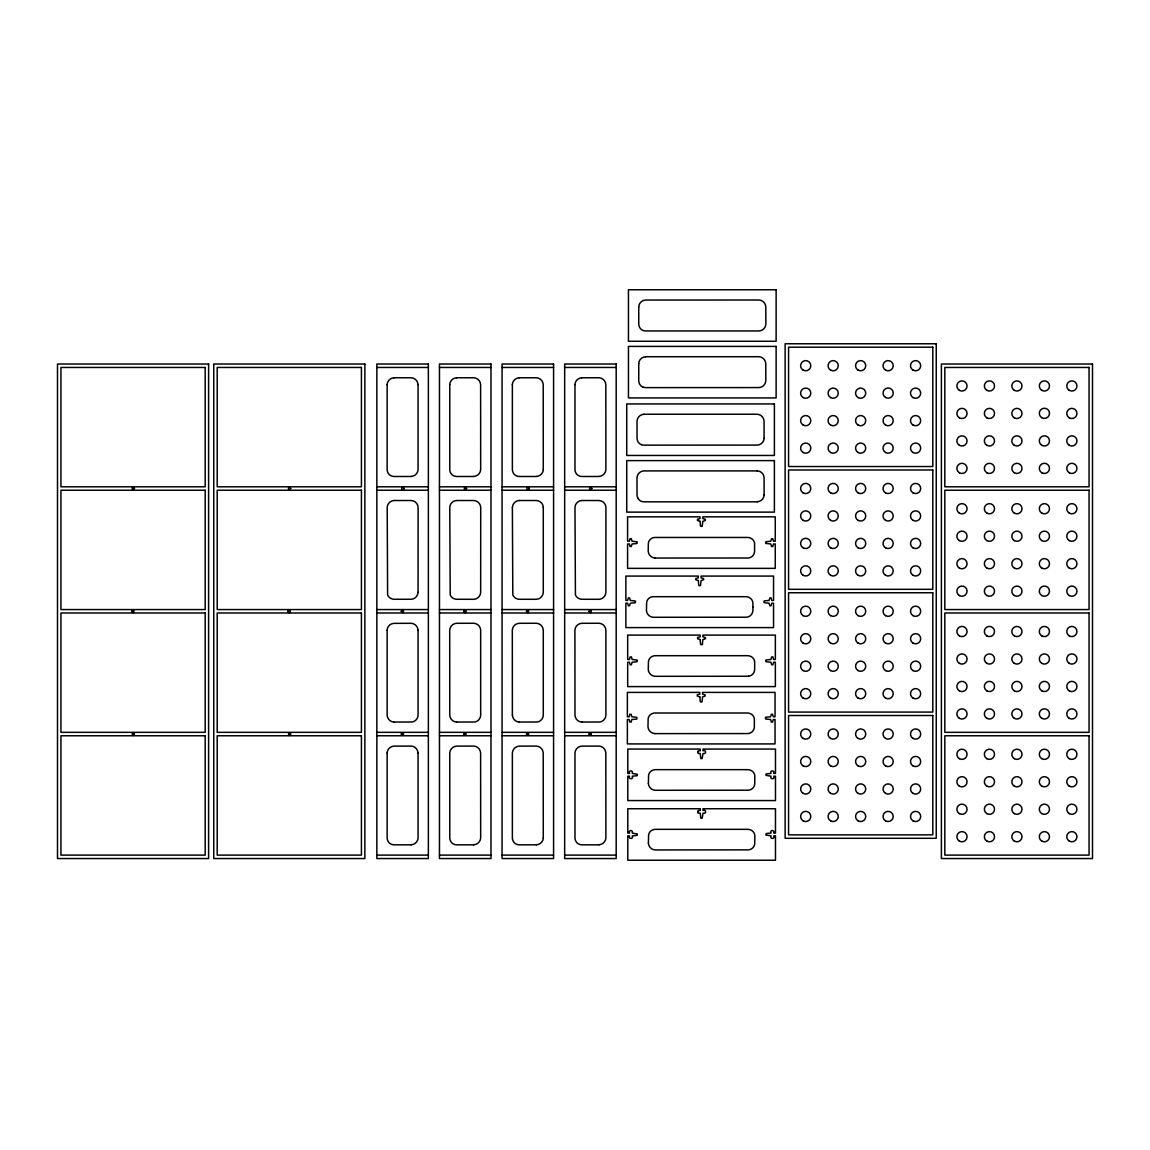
<?xml version="1.0" encoding="UTF-8"?>
<svg xmlns="http://www.w3.org/2000/svg" width="1150" height="1150" viewBox="0 0 1150 1150"><rect width="100%" height="100%" fill="white"/><g stroke="black" fill="none" stroke-linecap="round" stroke-linejoin="round"><path stroke-width="1.5" d="M748.477 676.258L655.155 676.315A7.231 7.231 0 0 1 648.255 669.53L648.456 661.652A6.311 6.311 0 0 1 651.59 656.765A7.992 7.992 0 0 1 655.155 655.701L747.874 655.701A8.064 8.064 0 0 1 751.697 656.938A6.44 6.44 0 0 1 754.673 661.911L754.63 670.062A6.857 6.857 0 0 1 748.477 676.229M645.61 356.716L758.943 356.716A7.202 7.202 0 0 1 765.771 363.587L765.814 380.765A7.202 7.202 0 0 1 758.943 387.579L645.61 387.622A8.596 8.596 0 0 1 642.749 386.961M376.855 367.454L428.361 367.454M439.458 367.454L490.978 367.454M502.061 367.454L553.581 367.454M564.664 367.454L616.184 367.454M394.019 377.746L411.197 377.746A7.202 7.202 0 0 1 418.011 384.618M456.622 377.746L473.8 377.746A7.202 7.202 0 0 1 480.614 384.618L480.671 469.617A7.202 7.202 0 0 1 473.8 476.431M519.239 377.746L536.403 377.746A7.202 7.202 0 0 1 543.217 384.618L543.274 469.617M581.842 377.746L599.006 377.746A7.202 7.202 0 0 1 605.834 384.618L605.878 469.617A7.202 7.202 0 0 1 599.006 476.431M643.899 414.244L757.232 414.244A7.202 7.202 0 0 1 764.046 421.116L764.103 438.279M757.232 470.911L643.899 470.911A7.202 7.202 0 0 0 636.985 477.768L637.028 494.946A8.136 8.136 0 0 0 637.977 498.309M411.197 476.488L394.019 476.488A8.596 8.596 0 0 1 391.144 475.812A6.339 6.339 0 0 1 387.78 472.348A8.524 8.524 0 0 1 387.147 469.617L387.147 384.618M473.8 476.488L456.622 476.488A8.596 8.596 0 0 1 453.761 475.812A6.339 6.339 0 0 1 450.383 472.348A8.524 8.524 0 0 1 449.765 469.617L449.765 384.618M536.403 476.488L519.239 476.488A8.596 8.596 0 0 1 516.364 475.812A6.339 6.339 0 0 1 512.986 472.348A8.524 8.524 0 0 1 512.368 469.617L512.368 384.618M599.006 476.488L581.842 476.488A8.596 8.596 0 0 1 578.967 475.812A6.339 6.339 0 0 1 575.589 472.348A8.524 8.524 0 0 1 574.971 469.617L574.971 384.618M376.855 486.795L428.361 486.795M439.458 486.795L490.978 486.795M502.061 486.795L553.581 486.795M564.664 486.795L616.184 486.795M376.855 490.231L428.361 490.231M439.458 490.231L490.978 490.231M502.061 490.231L553.581 490.231M564.664 490.231L616.184 490.231M394.019 500.523L411.197 500.523A7.202 7.202 0 0 1 418.111 507.394L418.068 592.394M456.622 500.523L473.8 500.523A7.202 7.202 0 0 1 480.714 507.394L480.671 592.394A7.202 7.202 0 0 1 473.8 599.308L456.622 599.265A7.921 7.921 0 0 1 452.554 597.856A6.339 6.339 0 0 1 450.211 594.809L449.765 507.394A7.202 7.202 0 0 1 456.622 500.48M519.239 500.523L536.403 500.523A7.202 7.202 0 0 1 543.332 507.394M581.842 500.523L599.006 500.523A7.202 7.202 0 0 1 605.935 507.394L605.878 592.394A7.202 7.202 0 0 1 599.021 599.308L581.842 599.265A7.921 7.921 0 0 1 577.76 597.856A6.339 6.339 0 0 1 575.417 594.809L574.971 507.394A7.202 7.202 0 0 1 581.842 500.48M757.232 501.817L643.899 501.817A8.826 8.826 0 0 1 641.729 501.443A6.397 6.397 0 0 1 637.977 498.309M655.054 558.052L748.391 558.009A6.857 6.857 0 0 0 754.558 551.813L754.587 543.648A6.44 6.44 0 0 0 751.597 538.674A8.064 8.064 0 0 0 747.788 537.452L655.054 537.452A7.992 7.992 0 0 0 651.489 538.502A6.311 6.311 0 0 0 648.356 543.389L648.197 551.267A7.231 7.231 0 0 0 655.069 558.009M376.855 609.572L428.361 609.572M439.458 609.572L490.978 609.572M502.061 609.572L553.581 609.572M564.664 609.572L616.184 609.572M376.855 612.993L428.361 612.993M439.458 612.993L490.978 612.993M502.061 612.993L553.581 612.993M564.664 612.993L616.184 612.993M394.019 722.042L411.801 721.999A6.727 6.727 0 0 0 416.084 719.857A7.561 7.561 0 0 0 418.068 715.171L418.068 630.171M456.622 722.042L474.404 721.999A6.727 6.727 0 0 0 478.688 719.857A7.561 7.561 0 0 0 480.671 715.171L480.671 630.171A7.202 7.202 0 0 0 473.8 623.257L456.622 623.3A7.202 7.202 0 0 0 449.707 630.171L449.765 715.171A7.202 7.202 0 0 0 456.622 722.085M519.239 722.042L537.007 721.999A6.727 6.727 0 0 0 541.305 719.857A7.561 7.561 0 0 0 543.274 715.171L543.274 630.171A7.202 7.202 0 0 0 536.403 623.257L519.239 623.3A7.202 7.202 0 0 0 512.311 630.171L512.368 715.171M581.842 722.042L599.624 721.999A6.727 6.727 0 0 0 603.908 719.857A7.561 7.561 0 0 0 605.878 715.171L605.878 630.171A7.202 7.202 0 0 0 599.021 623.257L581.842 623.3A7.202 7.202 0 0 0 574.914 630.171L574.971 715.171A7.202 7.202 0 0 0 581.842 722.085M376.855 732.334L428.361 732.334M439.458 732.334L490.978 732.334M502.061 732.334L553.581 732.334M564.664 732.334L616.184 732.334M654.853 733.614L748.176 733.571A6.857 6.857 0 0 0 754.342 727.361L754.371 719.21A6.44 6.44 0 0 0 751.396 714.222A8.064 8.064 0 0 0 747.572 713L654.853 713A7.992 7.992 0 0 0 651.274 714.064A6.311 6.311 0 0 0 648.14 718.951L647.982 726.829A7.231 7.231 0 0 0 654.853 733.571M376.855 735.77L428.361 735.77M439.458 735.77L490.978 735.77M502.061 735.77L553.581 735.77M564.664 735.77L616.184 735.77M411.197 844.819L394.019 844.819A8.654 8.654 0 0 1 391.489 844.301A6.339 6.339 0 0 1 387.938 840.995A8.453 8.453 0 0 1 387.147 837.947L387.147 752.948M473.8 844.819L456.622 844.819A8.654 8.654 0 0 1 454.092 844.301A6.339 6.339 0 0 1 450.541 840.995A8.453 8.453 0 0 1 449.765 837.947L449.765 752.948A7.202 7.202 0 0 1 456.636 746.134L473.8 746.077A7.202 7.202 0 0 1 480.614 752.948L480.671 837.947A7.202 7.202 0 0 1 473.8 844.761M536.403 844.819L519.239 844.819A8.654 8.654 0 0 1 516.695 844.301A6.339 6.339 0 0 1 513.144 840.995A8.453 8.453 0 0 1 512.368 837.947L512.368 752.948A7.202 7.202 0 0 1 519.239 746.134L536.403 746.077A7.202 7.202 0 0 1 543.217 752.948L543.274 837.947M599.006 844.819L581.842 844.819A8.654 8.654 0 0 1 579.298 844.301A6.339 6.339 0 0 1 575.747 840.995A8.453 8.453 0 0 1 574.971 837.947L574.971 752.948A7.202 7.202 0 0 1 581.842 746.134L599.006 746.077A7.202 7.202 0 0 1 605.834 752.948L605.878 837.947A7.202 7.202 0 0 1 599.006 844.761M376.855 855.111L428.361 855.111M439.458 855.111L490.978 855.111M502.061 855.111L553.581 855.111M564.664 855.111L616.184 855.111M648.413 783.495L648.571 775.617A6.311 6.311 0 0 1 651.705 770.73A7.992 7.992 0 0 1 655.27 769.666L748.003 769.666A8.064 8.064 0 0 1 751.812 770.902A6.44 6.44 0 0 1 754.803 775.876L754.745 784.027A6.857 6.857 0 0 1 748.607 790.208L655.27 790.28A7.231 7.231 0 0 1 648.37 783.495M648.413 843.166L648.571 835.288A6.311 6.311 0 0 1 651.705 830.401A7.992 7.992 0 0 1 655.27 829.337L748.003 829.337A8.064 8.064 0 0 1 751.812 830.573A6.44 6.44 0 0 1 754.803 835.547L754.745 843.697A6.857 6.857 0 0 1 748.607 849.864L655.27 849.951A7.231 7.231 0 0 1 648.37 843.166M764.103 494.946L764.103 477.782A7.202 7.202 0 0 0 757.232 470.853M638.753 306.921L638.753 324.099A8.136 8.136 0 0 0 639.688 327.463A6.397 6.397 0 0 0 643.439 330.596A8.826 8.826 0 0 0 645.61 330.956L758.943 330.956A7.202 7.202 0 0 0 765.871 324.099L765.814 306.921A7.202 7.202 0 0 0 758.957 300.006L645.61 300.049A7.202 7.202 0 0 0 638.696 306.921M638.753 363.587L638.753 380.765A8.524 8.524 0 0 0 639.357 383.482A6.339 6.339 0 0 0 642.735 386.961M543.274 507.394L543.274 592.394A7.202 7.202 0 0 1 536.403 599.308L519.239 599.265A7.921 7.921 0 0 1 515.157 597.856A6.339 6.339 0 0 1 512.814 594.809L512.368 507.394M418.068 384.618L418.068 469.617A7.202 7.202 0 0 1 411.197 476.431M418.068 752.948L418.068 837.947A7.202 7.202 0 0 1 411.197 844.761M387.147 630.171L387.147 715.171A7.202 7.202 0 0 0 394.019 722.085M574.914 384.618A7.202 7.202 0 0 1 581.842 377.804M512.411 507.394A7.202 7.202 0 0 1 519.225 500.48M512.311 384.618A7.202 7.202 0 0 1 519.239 377.804M543.332 469.617A7.202 7.202 0 0 1 536.403 476.431M543.332 837.947A7.202 7.202 0 0 1 536.403 844.761M519.225 722.085A7.202 7.202 0 0 1 512.411 715.171M449.707 384.618A7.202 7.202 0 0 1 456.636 377.804M387.104 752.948A7.202 7.202 0 0 1 394.019 746.134L411.197 746.077A7.202 7.202 0 0 1 418.011 752.948M387.104 630.171A7.202 7.202 0 0 1 394.019 623.357L411.197 623.3A7.202 7.202 0 0 1 418.011 630.171M394.019 500.48A7.202 7.202 0 0 0 387.205 507.394L387.607 594.809A6.339 6.339 0 0 0 389.951 597.856A7.921 7.921 0 0 0 394.019 599.265L411.197 599.265A7.202 7.202 0 0 0 418.011 592.394M387.104 384.618A7.202 7.202 0 0 1 394.019 377.804M641.355 444.633A6.339 6.339 0 0 1 637.804 441.341A8.453 8.453 0 0 1 637.028 438.279L637.028 421.116A7.202 7.202 0 0 1 643.899 414.287M764.146 438.279A7.202 7.202 0 0 1 757.232 445.093L643.899 445.151A8.654 8.654 0 0 1 641.369 444.633M764.146 494.946A7.202 7.202 0 0 1 757.232 501.759M638.696 363.587A7.202 7.202 0 0 1 645.624 356.773M697.691 811.799L698.194 813.151L700.264 813.194L700.753 818.067A2.027 2.027 0 0 0 702.176 818.211L703.009 813.194C706.761 814.559 706.186 808.551 703.009 810.448L703.009 808.738L775.474 808.738L775.474 833.117L773.763 833.117C775.172 829.466 769.321 829.783 771.018 833.117L766.216 833.491A2.027 2.027 0 0 0 766.001 835.029L771.018 835.863C769.235 839.27 775.632 839.284 773.763 835.863L775.474 835.863L775.474 860.243L627.799 860.243L627.799 835.863L629.524 835.863C627.742 839.27 634.139 839.284 632.27 835.863L637.129 835.389A2.027 2.027 0 0 0 637.273 833.951L632.27 833.117C633.707 829.438 627.713 829.854 629.524 833.117L627.799 833.117L627.799 808.738L700.264 808.738L700.264 810.448L698.151 810.577L697.691 811.799M697.691 752.129L698.194 753.48L700.264 753.523L700.753 758.396A2.027 2.027 0 0 0 702.176 758.54L703.009 753.523C706.761 754.889 706.186 748.88 703.009 750.777L703.009 749.067L775.474 749.067L775.474 773.447L773.763 773.447C775.186 769.824 769.264 770.126 771.018 773.447L766.173 773.878A2.027 2.027 0 0 0 766.001 775.359L771.018 776.193C769.235 779.599 775.632 779.614 773.763 776.193L775.474 776.193L775.474 800.572L627.799 800.572L627.799 776.193L629.524 776.193C627.742 779.599 634.139 779.614 632.27 776.193L637.129 775.718A2.027 2.027 0 0 0 637.273 774.281L632.27 773.447C633.621 769.738 627.756 770.198 629.524 773.447L627.799 773.447L627.799 749.067L700.264 749.067L700.264 750.777L698.151 750.907L697.691 752.129M403.995 488.477C401.12 493.364 400.904 483.92 403.995 488.477M466.613 488.477C463.479 493.192 463.723 483.877 466.613 488.477M529.216 488.477C526.254 493.336 526.139 483.934 529.216 488.477M591.819 488.477C588.929 493.422 588.714 483.906 591.819 488.477M698.337 580.549L698.783 585.408A1.912 1.912 0 0 0 700.523 585.508L701.083 580.549L703.613 579.744A5.851 5.851 0 0 0 703.613 578.579L701.083 577.803L701.083 576.078L773.548 576.078L773.548 600.458L771.822 600.458L771.089 597.928A5.851 5.851 0 0 0 769.867 597.928L769.077 600.458L764.261 600.861A1.912 1.912 0 0 0 764.117 602.658L769.077 603.218L769.882 605.748A5.851 5.851 0 0 0 771.046 605.748L771.822 603.218L773.548 603.218L773.548 627.598L625.873 627.598L625.873 603.218L627.584 603.218L628.389 605.748A5.851 5.851 0 0 0 629.553 605.748L630.329 603.218L635.188 602.758A1.912 1.912 0 0 0 635.303 601.019L630.329 600.458L629.539 597.928A5.851 5.851 0 0 0 628.374 597.928L627.584 600.458L625.873 600.458L625.873 576.078L698.337 576.078L698.337 577.803L695.808 578.536A5.851 5.851 0 0 0 695.793 579.758L698.337 580.549M700.048 521.309L700.508 526.154A1.912 1.912 0 0 0 702.233 526.269L702.794 521.309L705.338 520.504A5.851 5.851 0 0 0 705.338 519.34L702.794 518.564L702.794 516.839L775.258 516.839L775.258 541.219L773.548 541.219L772.742 538.689A5.851 5.851 0 0 0 771.578 538.689L770.802 541.219L765.943 541.679A1.912 1.912 0 0 0 765.828 543.418L770.802 543.964L771.592 546.509A5.851 5.851 0 0 0 772.757 546.509L773.548 543.964L775.258 543.964L775.258 568.359L627.584 568.359L627.584 543.964L629.309 543.964L630.114 546.509A5.851 5.851 0 0 0 631.264 546.509L632.054 543.964L636.913 543.519A1.912 1.912 0 0 0 637.014 541.779L632.054 541.219L631.307 538.689A5.851 5.851 0 0 0 630.085 538.689L629.309 541.219L627.584 541.219L627.584 516.839L700.048 516.839L700.048 518.564L697.533 519.239A5.851 5.851 0 0 0 697.504 520.519L700.048 521.309M700.149 639.558L700.594 644.417A1.912 1.912 0 0 0 702.334 644.532L702.894 639.558L705.424 638.753A5.851 5.851 0 0 0 705.424 637.603L702.894 636.812L702.894 635.102L775.359 635.102L775.359 659.482L773.634 659.482L772.901 656.952A5.851 5.851 0 0 0 771.679 656.938L770.888 659.482L766.029 659.942A1.912 1.912 0 0 0 765.929 661.667L770.888 662.227L771.693 664.772A5.851 5.851 0 0 0 772.857 664.772L773.634 662.227L775.359 662.227L775.359 686.607L627.684 686.607L627.684 662.227L629.395 662.227L630.2 664.772A5.851 5.851 0 0 0 631.364 664.772L632.141 662.227L636.999 661.768A1.912 1.912 0 0 0 637.114 660.043L632.141 659.482L631.465 656.966A5.851 5.851 0 0 0 630.186 656.938L629.395 659.482L627.684 659.482L627.684 635.102L700.149 635.102L700.149 636.812L697.619 637.488A5.851 5.851 0 0 0 697.604 638.782L700.149 639.558M699.832 696.871L700.293 701.716A1.912 1.912 0 0 0 702.032 701.831L702.578 696.871L705.122 696.066A5.851 5.851 0 0 0 705.122 694.902L702.578 694.111L702.578 692.401L775.042 692.401L775.042 716.781L773.332 716.781L772.527 714.251A5.851 5.851 0 0 0 771.363 714.251L770.586 716.781L765.727 717.241A1.912 1.912 0 0 0 765.613 718.98L770.586 719.526L771.377 722.071A5.851 5.851 0 0 0 772.541 722.071L773.332 719.526L775.042 719.526L775.042 743.921L627.368 743.921L627.368 719.526L629.093 719.526L629.898 722.071A5.851 5.851 0 0 0 631.048 722.071L631.839 719.526L636.697 719.081A1.912 1.912 0 0 0 636.798 717.341L631.839 716.781L631.091 714.251A5.851 5.851 0 0 0 629.869 714.251L629.093 716.781L627.368 716.781L627.368 692.401L699.832 692.401L699.832 694.111L697.317 694.801A5.851 5.851 0 0 0 697.303 696.081L699.832 696.871M401.235 611.239C404.254 615.739 404.067 606.668 401.235 611.239M463.853 611.239C466.382 615.883 467.216 606.798 463.853 611.239M526.456 611.239C529.575 615.753 528.986 606.625 526.456 611.239M589.059 611.239C591.646 615.897 592.351 606.754 589.059 611.239M134.421 734.045C131.776 738.789 131.258 729.718 134.421 734.045M290.691 734.045C288.075 738.76 287.615 729.617 290.691 734.045M401.249 734.016C404.096 738.602 404.268 729.459 401.249 734.016M463.853 734.016C466.67 738.573 466.886 729.517 463.853 734.016M526.456 734.016C529.647 738.473 528.986 729.459 526.456 734.016M589.059 734.016C591.56 738.659 592.494 729.617 589.059 734.016M134.449 488.477C131.79 493.278 131.172 483.978 134.449 488.477M290.706 488.477C287.529 493.149 287.874 483.834 290.706 488.477M131.661 611.211C134.478 615.969 134.852 606.654 131.661 611.211M287.917 611.211C290.476 616.026 291.482 606.711 287.917 611.211M753.006 606.97L752.819 611.053A6.857 6.857 0 0 1 746.666 617.219L653.344 617.291A7.231 7.231 0 0 1 646.444 610.506L646.645 602.629A6.311 6.311 0 0 1 649.779 597.741A7.992 7.992 0 0 1 653.344 596.692L746.062 596.692A8.064 8.064 0 0 1 749.886 597.914A6.44 6.44 0 0 1 752.862 602.887L753.006 606.97M776.121 289.757L628.446 289.757L628.446 341.262L776.121 341.262L776.121 289.757M936.244 343.764L785.134 343.764L785.134 838.292L936.244 838.292L936.244 343.764M776.121 346.409L628.446 346.409L628.446 397.929L776.121 397.929L776.121 346.409M932.808 347.199L788.569 347.199L788.569 466.541L932.808 466.541L932.808 347.199M208.61 364.018L57.5 364.018L57.5 858.547L208.61 858.547L208.61 364.018M364.866 364.018L213.756 364.018L213.756 858.547L364.866 858.547L364.866 364.018M428.361 364.018L376.855 364.018L376.855 858.547L428.361 858.547L428.361 364.018M490.978 364.018L439.458 364.018L439.458 858.547L490.978 858.547L490.978 364.018M553.581 364.018L502.061 364.018L502.061 858.547L553.581 858.547L553.581 364.018M616.184 364.018L564.664 364.018L564.664 858.547L616.184 858.547L616.184 364.018M1092.5 364.018L941.39 364.018L941.39 858.547L1092.5 858.547L1092.5 364.018M205.174 367.454L60.936 367.454L60.936 486.795L205.174 486.795L205.174 367.454M361.431 367.454L217.192 367.454L217.192 486.795L361.431 486.795L361.431 367.454M1089.064 367.454L944.826 367.454L944.826 486.795L1089.064 486.795L1089.064 367.454M774.396 403.938L626.736 403.938L626.736 455.457L774.396 455.457L774.396 403.938M774.396 460.604L626.736 460.604L626.736 512.124L774.396 512.124L774.396 460.604M932.808 469.976L788.569 469.976L788.569 589.317L932.808 589.317L932.808 469.976M205.174 490.231L60.936 490.231L60.936 609.572L205.174 609.572L205.174 490.231M361.431 490.231L217.192 490.231L217.192 609.572L361.431 609.572L361.431 490.231M1089.064 490.231L944.826 490.231L944.826 609.572L1089.064 609.572L1089.064 490.231M932.808 592.753L788.569 592.753L788.569 712.08L932.808 712.08L932.808 592.753M205.174 612.993L60.936 612.993L60.936 732.334L205.174 732.334L205.174 612.993M361.431 612.993L217.192 612.993L217.192 732.334L361.431 732.334L361.431 612.993M1089.064 612.993L944.826 612.993L944.826 732.334L1089.064 732.334L1089.064 612.993M932.808 715.516L788.569 715.516L788.569 834.857L932.808 834.857L932.808 715.516M205.174 735.77L60.936 735.77L60.936 855.111L205.174 855.111L205.174 735.77M361.431 735.77L217.192 735.77L217.192 855.111L361.431 855.111L361.431 735.77M1089.064 735.77L944.826 735.77L944.826 855.111L1089.064 855.111L1089.064 735.77M1014.343 417.838A5.089 5.089 0 0 0 1022.005 413.468A5.089 5.089 0 0 0 1014.401 409.012A5.089 5.089 0 0 0 1014.343 417.838M1041.756 417.68A5.089 5.089 0 0 0 1049.504 413.439A5.089 5.089 0 0 0 1041.957 408.854A5.089 5.089 0 0 0 1041.756 417.68M1069.284 390.353A5.089 5.089 0 0 0 1076.961 385.997A5.089 5.089 0 0 0 1069.342 381.541A5.089 5.089 0 0 0 1069.284 390.353M1041.814 390.353A5.089 5.089 0 0 0 1049.49 385.997A5.089 5.089 0 0 0 1041.871 381.541A5.089 5.089 0 0 0 1041.814 390.353M1069.284 417.838A5.089 5.089 0 0 0 1076.961 413.468A5.089 5.089 0 0 0 1069.342 409.012A5.089 5.089 0 0 0 1069.284 417.838M1014.343 390.353A5.089 5.089 0 0 0 1022.005 385.997A5.089 5.089 0 0 0 1014.401 381.541A5.089 5.089 0 0 0 1014.343 390.353M1069.284 445.309A5.089 5.089 0 0 0 1076.961 440.939A5.089 5.089 0 0 0 1069.342 436.482A5.089 5.089 0 0 0 1069.284 445.309M986.872 390.353A5.089 5.089 0 0 0 994.534 385.997A5.089 5.089 0 0 0 986.916 381.541A5.089 5.089 0 0 0 986.872 390.353M1069.284 718.333A5.089 5.089 0 0 0 1076.961 713.963A5.089 5.089 0 0 0 1069.342 709.507A5.089 5.089 0 0 0 1069.284 718.333M1014.343 690.863A5.089 5.089 0 0 0 1022.005 686.492A5.089 5.089 0 0 0 1014.401 682.036A5.089 5.089 0 0 0 1014.343 690.863M1041.814 718.333A5.089 5.089 0 0 0 1049.49 713.963A5.089 5.089 0 0 0 1041.871 709.507A5.089 5.089 0 0 0 1041.814 718.333M959.387 663.378A5.089 5.089 0 0 0 967.064 659.022A5.089 5.089 0 0 0 959.445 654.566A5.089 5.089 0 0 0 959.387 663.378M986.872 690.863A5.089 5.089 0 0 0 994.534 686.492A5.089 5.089 0 0 0 986.916 682.036A5.089 5.089 0 0 0 986.872 690.863M1014.343 718.333A5.089 5.089 0 0 0 1022.005 713.963A5.089 5.089 0 0 0 1014.401 709.507A5.089 5.089 0 0 0 1014.343 718.333M1069.284 758.684A5.089 5.089 0 0 0 1076.961 754.314A5.089 5.089 0 0 0 1069.342 749.857A5.089 5.089 0 0 0 1069.284 758.684M959.387 690.863A5.089 5.089 0 0 0 967.064 686.492A5.089 5.089 0 0 0 959.445 682.036A5.089 5.089 0 0 0 959.387 690.863M986.872 718.333A5.089 5.089 0 0 0 994.534 713.963A5.089 5.089 0 0 0 986.916 709.507A5.089 5.089 0 0 0 986.872 718.333M1041.814 758.684A5.089 5.089 0 0 0 1049.49 754.314A5.089 5.089 0 0 0 1041.871 749.857A5.089 5.089 0 0 0 1041.814 758.684M1069.284 786.154A5.089 5.089 0 0 0 1076.961 781.784A5.089 5.089 0 0 0 1069.342 777.328A5.089 5.089 0 0 0 1069.284 786.154M959.387 718.333A5.089 5.089 0 0 0 967.064 713.963A5.089 5.089 0 0 0 959.445 709.507A5.089 5.089 0 0 0 959.387 718.333M1014.343 758.684A5.089 5.089 0 0 0 1022.005 754.314A5.089 5.089 0 0 0 1014.401 749.857A5.089 5.089 0 0 0 1014.343 758.684M1041.814 786.154A5.089 5.089 0 0 0 1049.49 781.784A5.089 5.089 0 0 0 1041.871 777.328A5.089 5.089 0 0 0 1041.814 786.154M986.872 758.684A5.089 5.089 0 0 0 994.534 754.314A5.089 5.089 0 0 0 986.916 749.857A5.089 5.089 0 0 0 986.872 758.684M1069.284 813.625A5.089 5.089 0 0 0 1076.961 809.269A5.089 5.089 0 0 0 1069.342 804.813A5.089 5.089 0 0 0 1069.284 813.625M1014.343 786.154A5.089 5.089 0 0 0 1022.005 781.784A5.089 5.089 0 0 0 1014.401 777.328A5.089 5.089 0 0 0 1014.343 786.154M1041.814 690.863A5.089 5.089 0 0 0 1049.49 686.492A5.089 5.089 0 0 0 1041.871 682.036A5.089 5.089 0 0 0 1041.814 690.863M1014.343 663.378A5.089 5.089 0 0 0 1022.005 659.022A5.089 5.089 0 0 0 1014.401 654.566A5.089 5.089 0 0 0 1014.343 663.378M959.387 635.907A5.089 5.089 0 0 0 967.064 631.537A5.089 5.089 0 0 0 959.445 627.081A5.089 5.089 0 0 0 959.387 635.907M986.872 663.378A5.089 5.089 0 0 0 994.534 659.022A5.089 5.089 0 0 0 986.916 654.566A5.089 5.089 0 0 0 986.872 663.378M1069.284 690.863A5.089 5.089 0 0 0 1076.961 686.492A5.089 5.089 0 0 0 1069.342 682.036A5.089 5.089 0 0 0 1069.284 690.863M1041.814 568.086A5.089 5.089 0 0 0 1049.49 563.716A5.089 5.089 0 0 0 1041.871 559.259A5.089 5.089 0 0 0 1041.814 568.086M1014.343 540.615A5.089 5.089 0 0 0 1022.005 536.245A5.089 5.089 0 0 0 1014.401 531.789A5.089 5.089 0 0 0 1014.343 540.615M959.387 513.13A5.089 5.089 0 0 0 967.064 508.774A5.089 5.089 0 0 0 959.445 504.304A5.089 5.089 0 0 0 959.387 513.13M1069.284 595.556A5.089 5.089 0 0 0 1076.961 591.186A5.089 5.089 0 0 0 1069.342 586.73A5.089 5.089 0 0 0 1069.284 595.556M986.872 540.615A5.089 5.089 0 0 0 994.534 536.245A5.089 5.089 0 0 0 986.916 531.789A5.089 5.089 0 0 0 986.872 540.615M1014.343 568.086A5.089 5.089 0 0 0 1022.005 563.716A5.089 5.089 0 0 0 1014.401 559.259A5.089 5.089 0 0 0 1014.343 568.086M1041.814 595.556A5.089 5.089 0 0 0 1049.49 591.186A5.089 5.089 0 0 0 1041.871 586.73A5.089 5.089 0 0 0 1041.814 595.556M959.387 540.615A5.089 5.089 0 0 0 967.064 536.245A5.089 5.089 0 0 0 959.445 531.789A5.089 5.089 0 0 0 959.387 540.615M986.872 568.086A5.089 5.089 0 0 0 994.534 563.716A5.089 5.089 0 0 0 986.916 559.259A5.089 5.089 0 0 0 986.872 568.086M1014.343 595.556A5.089 5.089 0 0 0 1022.005 591.186A5.089 5.089 0 0 0 1014.401 586.73A5.089 5.089 0 0 0 1014.343 595.556M1069.284 635.907A5.089 5.089 0 0 0 1076.961 631.537A5.089 5.089 0 0 0 1069.342 627.081A5.089 5.089 0 0 0 1069.284 635.907M959.387 568.086A5.089 5.089 0 0 0 967.064 563.716A5.089 5.089 0 0 0 959.445 559.259A5.089 5.089 0 0 0 959.387 568.086M986.872 595.556A5.089 5.089 0 0 0 994.534 591.186A5.089 5.089 0 0 0 986.916 586.73A5.089 5.089 0 0 0 986.872 595.556M1041.814 635.907A5.089 5.089 0 0 0 1049.49 631.537A5.089 5.089 0 0 0 1041.871 627.081A5.089 5.089 0 0 0 1041.814 635.907M1069.284 663.378A5.089 5.089 0 0 0 1076.961 659.022A5.089 5.089 0 0 0 1069.342 654.566A5.089 5.089 0 0 0 1069.284 663.378M959.387 595.556A5.089 5.089 0 0 0 967.064 591.186A5.089 5.089 0 0 0 959.445 586.73A5.089 5.089 0 0 0 959.387 595.556M1014.343 635.907A5.089 5.089 0 0 0 1022.005 631.537A5.089 5.089 0 0 0 1014.401 627.081A5.089 5.089 0 0 0 1014.343 635.907M1041.814 663.378A5.089 5.089 0 0 0 1049.49 659.022A5.089 5.089 0 0 0 1041.871 654.566A5.089 5.089 0 0 0 1041.814 663.378M986.872 635.907A5.089 5.089 0 0 0 994.534 631.537A5.089 5.089 0 0 0 986.916 627.081A5.089 5.089 0 0 0 986.872 635.907M1014.343 445.309A5.089 5.089 0 0 0 1022.005 440.939A5.089 5.089 0 0 0 1014.401 436.482A5.089 5.089 0 0 0 1014.343 445.309M1041.814 472.779A5.089 5.089 0 0 0 1049.49 468.409A5.089 5.089 0 0 0 1041.871 463.953A5.089 5.089 0 0 0 1041.814 472.779M959.387 417.838A5.089 5.089 0 0 0 967.064 413.468A5.089 5.089 0 0 0 959.445 409.012A5.089 5.089 0 0 0 959.387 417.838M986.872 445.309A5.089 5.089 0 0 0 994.534 440.939A5.089 5.089 0 0 0 986.916 436.482A5.089 5.089 0 0 0 986.872 445.309M1014.343 472.779A5.089 5.089 0 0 0 1022.005 468.409A5.089 5.089 0 0 0 1014.401 463.953A5.089 5.089 0 0 0 1014.343 472.779M1069.284 513.13A5.089 5.089 0 0 0 1076.961 508.774A5.089 5.089 0 0 0 1069.342 504.304A5.089 5.089 0 0 0 1069.284 513.13M959.387 445.309A5.089 5.089 0 0 0 967.064 440.939A5.089 5.089 0 0 0 959.445 436.482A5.089 5.089 0 0 0 959.387 445.309M986.872 472.779A5.089 5.089 0 0 0 994.534 468.409A5.089 5.089 0 0 0 986.916 463.953A5.089 5.089 0 0 0 986.872 472.779M1041.814 513.13A5.089 5.089 0 0 0 1049.49 508.774A5.089 5.089 0 0 0 1041.871 504.304A5.089 5.089 0 0 0 1041.814 513.13M1069.299 540.615A5.089 5.089 0 0 0 1076.946 536.202A5.089 5.089 0 0 0 1069.313 531.789A5.089 5.089 0 0 0 1069.299 540.615M959.387 472.779A5.089 5.089 0 0 0 967.064 468.409A5.089 5.089 0 0 0 959.445 463.953A5.089 5.089 0 0 0 959.387 472.779M1014.343 513.13A5.089 5.089 0 0 0 1022.005 508.774A5.089 5.089 0 0 0 1014.401 504.304A5.089 5.089 0 0 0 1014.343 513.13M1041.814 540.615A5.089 5.089 0 0 0 1049.49 536.245A5.089 5.089 0 0 0 1041.871 531.789A5.089 5.089 0 0 0 1041.814 540.615M1069.284 568.086A5.089 5.089 0 0 0 1076.961 563.716A5.089 5.089 0 0 0 1069.342 559.259A5.089 5.089 0 0 0 1069.284 568.086M986.872 513.13A5.089 5.089 0 0 0 994.534 508.774A5.089 5.089 0 0 0 986.916 504.304A5.089 5.089 0 0 0 986.872 513.13M1041.814 445.309A5.089 5.089 0 0 0 1049.49 440.939A5.089 5.089 0 0 0 1041.871 436.482A5.089 5.089 0 0 0 1041.814 445.309M959.402 390.368A5.089 5.089 0 0 0 967.049 385.954A5.089 5.089 0 0 0 959.416 381.541A5.089 5.089 0 0 0 959.402 390.368M1069.284 472.779A5.089 5.089 0 0 0 1076.961 468.409A5.089 5.089 0 0 0 1069.342 463.953A5.089 5.089 0 0 0 1069.284 472.779M986.872 417.838A5.089 5.089 0 0 0 994.534 413.468A5.089 5.089 0 0 0 986.916 409.012A5.089 5.089 0 0 0 986.872 417.838M959.387 758.684A5.089 5.089 0 0 0 967.064 754.314A5.089 5.089 0 0 0 959.445 749.857A5.089 5.089 0 0 0 959.387 758.684M1041.814 813.625A5.089 5.089 0 0 0 1049.49 809.269A5.089 5.089 0 0 0 1041.871 804.813A5.089 5.089 0 0 0 1041.814 813.625M986.872 786.154A5.089 5.089 0 0 0 994.534 781.784A5.089 5.089 0 0 0 986.916 777.328A5.089 5.089 0 0 0 986.872 786.154M1069.284 841.11A5.089 5.089 0 0 0 1076.961 836.74A5.089 5.089 0 0 0 1069.342 832.284A5.089 5.089 0 0 0 1069.284 841.11M1014.343 813.625A5.089 5.089 0 0 0 1022.005 809.269A5.089 5.089 0 0 0 1014.401 804.813A5.089 5.089 0 0 0 1014.343 813.625M959.387 786.154A5.089 5.089 0 0 0 967.064 781.784A5.089 5.089 0 0 0 959.445 777.328A5.089 5.089 0 0 0 959.387 786.154M1041.814 841.11A5.089 5.089 0 0 0 1049.49 836.74A5.089 5.089 0 0 0 1041.871 832.284A5.089 5.089 0 0 0 1041.814 841.11M986.872 813.625A5.089 5.089 0 0 0 994.534 809.269A5.089 5.089 0 0 0 986.916 804.813A5.089 5.089 0 0 0 986.872 813.625M1014.343 841.11A5.089 5.089 0 0 0 1022.005 836.74A5.089 5.089 0 0 0 1014.401 832.284A5.089 5.089 0 0 0 1014.343 841.11M959.387 813.625A5.089 5.089 0 0 0 967.064 809.269A5.089 5.089 0 0 0 959.445 804.813A5.089 5.089 0 0 0 959.387 813.625M986.872 841.11A5.089 5.089 0 0 0 994.534 836.74A5.089 5.089 0 0 0 986.916 832.284A5.089 5.089 0 0 0 986.872 841.11M959.387 841.11A5.089 5.089 0 0 0 967.064 836.74A5.089 5.089 0 0 0 959.445 832.284A5.089 5.089 0 0 0 959.387 841.11M885.572 370.113A5.089 5.089 0 0 0 893.219 365.7A5.089 5.089 0 0 0 885.572 361.287A5.089 5.089 0 0 0 885.572 370.113M913.042 397.584A5.089 5.089 0 0 0 920.69 393.171A5.089 5.089 0 0 0 913.042 388.757A5.089 5.089 0 0 0 913.042 397.584M858.101 370.113A5.089 5.089 0 0 0 865.734 365.7A5.089 5.089 0 0 0 858.101 361.287A5.089 5.089 0 0 0 858.101 370.113M913.042 425.054A5.089 5.089 0 0 0 920.69 420.656A5.089 5.089 0 0 0 913.042 416.228A5.089 5.089 0 0 0 913.042 425.054M830.616 370.113A5.089 5.089 0 0 0 838.264 365.7A5.089 5.089 0 0 0 830.631 361.287A5.089 5.089 0 0 0 830.616 370.113M885.5 397.426A5.089 5.089 0 0 0 893.234 393.185A5.089 5.089 0 0 0 885.701 388.599A5.089 5.089 0 0 0 885.5 397.426M913.042 370.113A5.089 5.089 0 0 0 920.69 365.7A5.089 5.089 0 0 0 913.042 361.287A5.089 5.089 0 0 0 913.042 370.113M913.042 520.361A5.089 5.089 0 0 0 920.69 515.947A5.089 5.089 0 0 0 913.042 511.534A5.089 5.089 0 0 0 913.042 520.361M858.101 492.89A5.089 5.089 0 0 0 865.734 488.477A5.089 5.089 0 0 0 858.101 484.064A5.089 5.089 0 0 0 858.101 492.89M803.146 452.525A5.089 5.089 0 0 0 810.793 448.126A5.089 5.089 0 0 0 803.146 443.713A5.089 5.089 0 0 0 803.146 452.525M885.557 520.361A5.089 5.089 0 0 0 893.219 515.991A5.089 5.089 0 0 0 885.615 511.534A5.089 5.089 0 0 0 885.557 520.361M913.028 547.831A5.089 5.089 0 0 0 920.704 543.461A5.089 5.089 0 0 0 913.086 539.005A5.089 5.089 0 0 0 913.028 547.831M830.616 492.89A5.089 5.089 0 0 0 838.264 488.477A5.089 5.089 0 0 0 830.631 484.064A5.089 5.089 0 0 0 830.616 492.89M858.101 397.584A5.089 5.089 0 0 0 865.734 393.171A5.089 5.089 0 0 0 858.101 388.757A5.089 5.089 0 0 0 858.101 397.584M885.572 425.054A5.089 5.089 0 0 0 893.219 420.656A5.089 5.089 0 0 0 885.572 416.228A5.089 5.089 0 0 0 885.572 425.054M913.028 452.525A5.089 5.089 0 0 0 920.704 448.155A5.089 5.089 0 0 0 913.086 443.699A5.089 5.089 0 0 0 913.028 452.525M803.146 370.113A5.089 5.089 0 0 0 810.793 365.7A5.089 5.089 0 0 0 803.146 361.287A5.089 5.089 0 0 0 803.146 370.113M830.616 397.584A5.089 5.089 0 0 0 838.264 393.171A5.089 5.089 0 0 0 830.631 388.757A5.089 5.089 0 0 0 830.616 397.584M858.101 425.054A5.089 5.089 0 0 0 865.734 420.656A5.089 5.089 0 0 0 858.101 416.228A5.089 5.089 0 0 0 858.101 425.054M885.572 452.525A5.089 5.089 0 0 0 893.219 448.126A5.089 5.089 0 0 0 885.572 443.713A5.089 5.089 0 0 0 885.572 452.525M803.146 397.584A5.089 5.089 0 0 0 810.793 393.171A5.089 5.089 0 0 0 803.146 388.757A5.089 5.089 0 0 0 803.146 397.584M830.616 425.054A5.089 5.089 0 0 0 838.264 420.656A5.089 5.089 0 0 0 830.631 416.228A5.089 5.089 0 0 0 830.616 425.054M913.028 492.876A5.089 5.089 0 0 0 920.704 488.52A5.089 5.089 0 0 0 913.086 484.064A5.089 5.089 0 0 0 913.028 492.876M858.101 452.525A5.089 5.089 0 0 0 865.734 448.126A5.089 5.089 0 0 0 858.101 443.713A5.089 5.089 0 0 0 858.101 452.525M803.146 425.054A5.089 5.089 0 0 0 810.793 420.656A5.089 5.089 0 0 0 803.146 416.228A5.089 5.089 0 0 0 803.146 425.054M885.557 492.876A5.089 5.089 0 0 0 893.219 488.52A5.089 5.089 0 0 0 885.615 484.064A5.089 5.089 0 0 0 885.557 492.876M830.616 452.525A5.089 5.089 0 0 0 838.264 448.126A5.089 5.089 0 0 0 830.631 443.713A5.089 5.089 0 0 0 830.616 452.525M858.087 520.361A5.089 5.089 0 0 0 865.749 515.991A5.089 5.089 0 0 0 858.13 511.534A5.089 5.089 0 0 0 858.087 520.361M885.557 547.831A5.089 5.089 0 0 0 893.219 543.461A5.089 5.089 0 0 0 885.615 539.005A5.089 5.089 0 0 0 885.557 547.831M913.028 575.302A5.089 5.089 0 0 0 920.704 570.932A5.089 5.089 0 0 0 913.086 566.476A5.089 5.089 0 0 0 913.028 575.302M803.146 492.89A5.089 5.089 0 0 0 810.793 488.477A5.089 5.089 0 0 0 803.146 484.064A5.089 5.089 0 0 0 803.146 492.89M830.616 520.361A5.089 5.089 0 0 0 838.264 515.947A5.089 5.089 0 0 0 830.631 511.534A5.089 5.089 0 0 0 830.616 520.361M858.087 547.831A5.089 5.089 0 0 0 865.749 543.461A5.089 5.089 0 0 0 858.13 539.005A5.089 5.089 0 0 0 858.087 547.831M885.557 575.302A5.089 5.089 0 0 0 893.219 570.932A5.089 5.089 0 0 0 885.615 566.476A5.089 5.089 0 0 0 885.557 575.302M803.146 520.361A5.089 5.089 0 0 0 810.793 515.947A5.089 5.089 0 0 0 803.146 511.534A5.089 5.089 0 0 0 803.146 520.361M830.616 547.831A5.089 5.089 0 0 0 838.278 543.461A5.089 5.089 0 0 0 830.659 539.005A5.089 5.089 0 0 0 830.616 547.831M858.087 575.302A5.089 5.089 0 0 0 865.749 570.932A5.089 5.089 0 0 0 858.13 566.476A5.089 5.089 0 0 0 858.087 575.302M913.028 615.652A5.089 5.089 0 0 0 920.704 611.283A5.089 5.089 0 0 0 913.086 606.826A5.089 5.089 0 0 0 913.028 615.652M803.146 547.831A5.089 5.089 0 0 0 810.793 543.418A5.089 5.089 0 0 0 803.146 539.005A5.089 5.089 0 0 0 803.146 547.831M885.557 615.652A5.089 5.089 0 0 0 893.219 611.283A5.089 5.089 0 0 0 885.615 606.826A5.089 5.089 0 0 0 885.557 615.652M830.616 575.302A5.089 5.089 0 0 0 838.278 570.932A5.089 5.089 0 0 0 830.659 566.476A5.089 5.089 0 0 0 830.616 575.302M913.028 643.123A5.089 5.089 0 0 0 920.704 638.768A5.089 5.089 0 0 0 913.086 634.311A5.089 5.089 0 0 0 913.028 643.123M858.087 615.652A5.089 5.089 0 0 0 865.749 611.283A5.089 5.089 0 0 0 858.13 606.826A5.089 5.089 0 0 0 858.087 615.652M803.146 575.302A5.089 5.089 0 0 0 810.793 570.903A5.089 5.089 0 0 0 803.146 566.49A5.089 5.089 0 0 0 803.146 575.302M885.557 643.123A5.089 5.089 0 0 0 893.219 638.768A5.089 5.089 0 0 0 885.615 634.311A5.089 5.089 0 0 0 885.557 643.123M913.028 670.608A5.089 5.089 0 0 0 920.704 666.238A5.089 5.089 0 0 0 913.086 661.782A5.089 5.089 0 0 0 913.028 670.608M830.616 615.652A5.089 5.089 0 0 0 838.278 611.283A5.089 5.089 0 0 0 830.659 606.826A5.089 5.089 0 0 0 830.616 615.652M885.557 765.9A5.089 5.089 0 0 0 893.219 761.544A5.089 5.089 0 0 0 885.615 757.074A5.089 5.089 0 0 0 885.557 765.9M858.087 738.429A5.089 5.089 0 0 0 865.749 734.059A5.089 5.089 0 0 0 858.13 729.603A5.089 5.089 0 0 0 858.087 738.429M913.028 793.371A5.089 5.089 0 0 0 920.704 789.015A5.089 5.089 0 0 0 913.086 784.559A5.089 5.089 0 0 0 913.028 793.371M830.616 738.429A5.089 5.089 0 0 0 838.278 734.059A5.089 5.089 0 0 0 830.659 729.603A5.089 5.089 0 0 0 830.616 738.429M858.087 643.123A5.089 5.089 0 0 0 865.749 638.768A5.089 5.089 0 0 0 858.13 634.311A5.089 5.089 0 0 0 858.087 643.123M885.557 670.608A5.089 5.089 0 0 0 893.219 666.238A5.089 5.089 0 0 0 885.615 661.782A5.089 5.089 0 0 0 885.557 670.608M803.131 615.652A5.089 5.089 0 0 0 810.807 611.283A5.089 5.089 0 0 0 803.189 606.826A5.089 5.089 0 0 0 803.131 615.652M913.028 698.079A5.089 5.089 0 0 0 920.704 693.709A5.089 5.089 0 0 0 913.086 689.253A5.089 5.089 0 0 0 913.028 698.079M830.616 643.123A5.089 5.089 0 0 0 838.278 638.768A5.089 5.089 0 0 0 830.659 634.311A5.089 5.089 0 0 0 830.616 643.123M858.087 670.608A5.089 5.089 0 0 0 865.749 666.238A5.089 5.089 0 0 0 858.13 661.782A5.089 5.089 0 0 0 858.087 670.608M885.557 698.079A5.089 5.089 0 0 0 893.219 693.709A5.089 5.089 0 0 0 885.615 689.253A5.089 5.089 0 0 0 885.557 698.079M803.131 643.123A5.089 5.089 0 0 0 810.807 638.768A5.089 5.089 0 0 0 803.189 634.311A5.089 5.089 0 0 0 803.131 643.123M830.616 670.608A5.089 5.089 0 0 0 838.278 666.238A5.089 5.089 0 0 0 830.659 661.782A5.089 5.089 0 0 0 830.616 670.608M858.087 698.079A5.089 5.089 0 0 0 865.749 693.709A5.089 5.089 0 0 0 858.13 689.253A5.089 5.089 0 0 0 858.087 698.079M803.131 670.608A5.089 5.089 0 0 0 810.807 666.238A5.089 5.089 0 0 0 803.189 661.782A5.089 5.089 0 0 0 803.131 670.608M830.616 698.079A5.089 5.089 0 0 0 838.278 693.709A5.089 5.089 0 0 0 830.659 689.253A5.089 5.089 0 0 0 830.616 698.079M803.131 698.079A5.089 5.089 0 0 0 810.807 693.709A5.089 5.089 0 0 0 803.189 689.253A5.089 5.089 0 0 0 803.131 698.079M913.028 738.429A5.089 5.089 0 0 0 920.704 734.059A5.089 5.089 0 0 0 913.086 729.603A5.089 5.089 0 0 0 913.028 738.429M885.557 738.429A5.089 5.089 0 0 0 893.219 734.059A5.089 5.089 0 0 0 885.615 729.603A5.089 5.089 0 0 0 885.557 738.429M913.028 765.9A5.089 5.089 0 0 0 920.704 761.544A5.089 5.089 0 0 0 913.086 757.074A5.089 5.089 0 0 0 913.028 765.9M858.087 765.9A5.089 5.089 0 0 0 865.749 761.544A5.089 5.089 0 0 0 858.13 757.074A5.089 5.089 0 0 0 858.087 765.9M885.557 793.371A5.089 5.089 0 0 0 893.219 789.015A5.089 5.089 0 0 0 885.615 784.559A5.089 5.089 0 0 0 885.557 793.371M803.131 738.429A5.089 5.089 0 0 0 810.807 734.059A5.089 5.089 0 0 0 803.189 729.603A5.089 5.089 0 0 0 803.131 738.429M913.028 820.856A5.089 5.089 0 0 0 920.704 816.486A5.089 5.089 0 0 0 913.086 812.029A5.089 5.089 0 0 0 913.028 820.856M830.616 765.9A5.089 5.089 0 0 0 838.278 761.544A5.089 5.089 0 0 0 830.659 757.074A5.089 5.089 0 0 0 830.616 765.9M858.087 793.371A5.089 5.089 0 0 0 865.749 789.015A5.089 5.089 0 0 0 858.13 784.559A5.089 5.089 0 0 0 858.087 793.371M885.557 820.856A5.089 5.089 0 0 0 893.219 816.486A5.089 5.089 0 0 0 885.615 812.029A5.089 5.089 0 0 0 885.557 820.856M803.131 765.9A5.089 5.089 0 0 0 810.807 761.544A5.089 5.089 0 0 0 803.189 757.074A5.089 5.089 0 0 0 803.131 765.9M830.616 793.371A5.089 5.089 0 0 0 838.278 789.015A5.089 5.089 0 0 0 830.659 784.559A5.089 5.089 0 0 0 830.616 793.371M858.087 820.856A5.089 5.089 0 0 0 865.749 816.486A5.089 5.089 0 0 0 858.13 812.029A5.089 5.089 0 0 0 858.087 820.856M803.131 793.371A5.089 5.089 0 0 0 810.807 789.015A5.089 5.089 0 0 0 803.189 784.559A5.089 5.089 0 0 0 803.131 793.371M830.616 820.856A5.089 5.089 0 0 0 838.278 816.486A5.089 5.089 0 0 0 830.659 812.029A5.089 5.089 0 0 0 830.616 820.856M803.131 820.856A5.089 5.089 0 0 0 810.807 816.486A5.089 5.089 0 0 0 803.189 812.029A5.089 5.089 0 0 0 803.131 820.856"/></g></svg>
